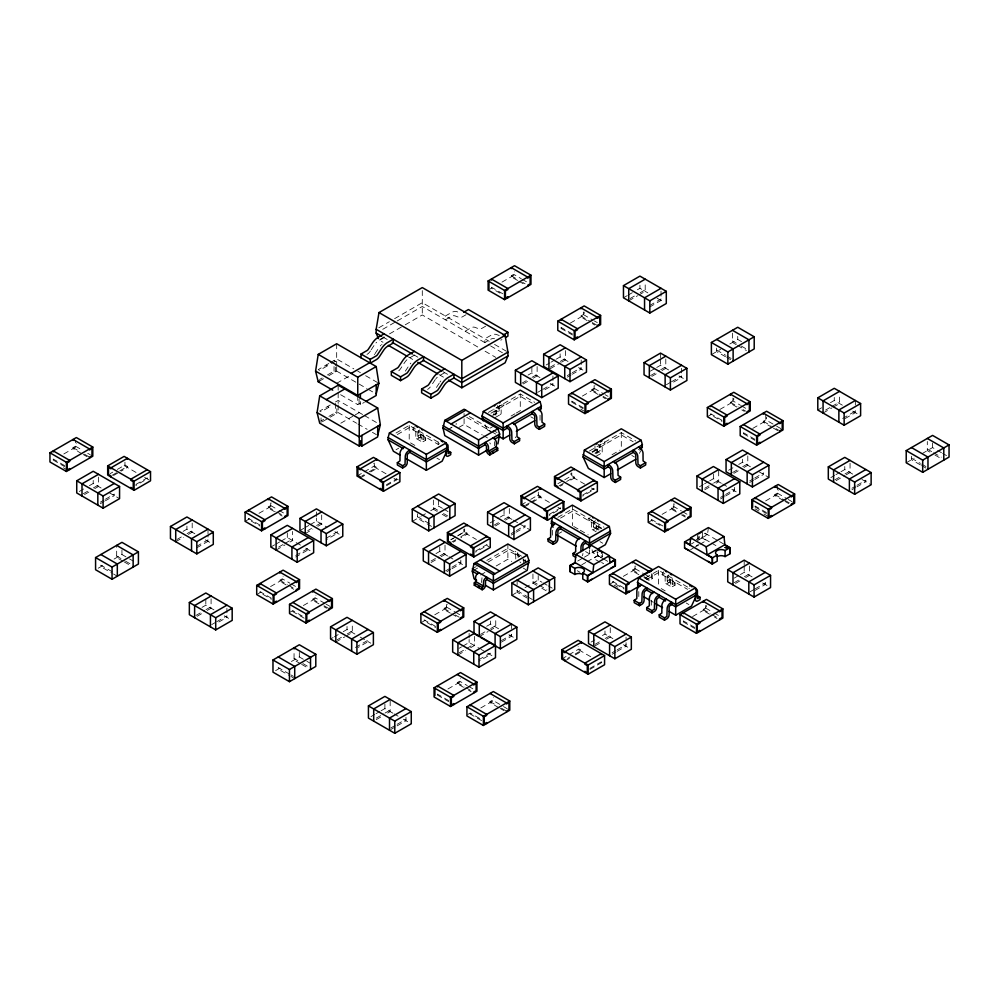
<?xml version="1.0" encoding="UTF-8"?>
<svg xmlns="http://www.w3.org/2000/svg" width="999" height="999" viewBox="0 0 999 999"><rect width="100%" height="100%" fill="white"/><g stroke="black" fill="none" stroke-linecap="round" stroke-linejoin="round"><path stroke-width="0.75" stroke-dasharray="5 3.75" d="M594.979 445.841L594.88 453.733L600.174 450.674L600.224 444.655M708.391 527.559L707.492 534.64L699.263 539.385M499.188 406.006L499.138 412.025L493.818 415.122L493.918 409.053M639.46 453.421L640.634 450.886M371.228 349.762L374.413 344.905A8.966 5.182 -60 0 1 375.636 343.306M375.037 353.646L379.033 347.565A8.966 5.182 -60 0 1 379.608 346.74M405.344 371.141L409.34 365.072A8.966 5.182 -60 0 1 410.876 363.099M436.451 387.425L439.647 382.567M482.005 577.734L481.518 582.554M81.906 453.746L73.052 448.638L73.052 447.614L75.524 446.191L75.524 440.472M64.635 465.621L53.247 459.053L53.247 460.064L55.894 458.541M63.811 453.971L76.361 446.728L76.361 443.668M79.271 491.496L84.341 488.573M89.41 485.651L93.207 483.454L101.111 488.012M110.215 473.601L112.737 472.152M117.358 469.418L124.95 465.034L127.422 466.458L127.422 467.482L121.104 471.128M112.25 475.224L118.569 471.578M119.83 470.841L127.422 466.458M113.511 475.512L119.83 471.865M83.279 493.756L88.349 490.821M93.419 487.899L98.476 484.977M84.54 494.542L89.61 491.62M94.68 488.686L98.476 486.488L98.476 474.325M378.796 327.784L389.348 321.703M394.617 318.656L422.29 302.685L489.198 341.308M382.754 329.308L395.929 321.703M397.252 320.941L422.29 306.481L489.198 345.117M328.771 363.524L318.231 369.605L319.543 370.367L330.082 364.285M330.082 362.762L336.675 358.953L353.808 368.843M331.406 363.524L335.364 361.238L335.364 365.809M384.24 336.925L378.996 339.96L383.004 342.27M389.485 333.903L403.921 325.574M405.232 324.812L422.29 314.96L479.732 348.127M384.078 337.674L378.434 340.934A8.966 5.182 -60 0 0 376.998 341.958M100.362 502.147L104.158 499.95M105.419 499.225L114.298 494.105L114.298 495.629L105.419 500.749M100.362 503.671L104.158 501.473M135.839 484.465L147.228 477.897L147.228 478.908L135.839 485.489M319.543 379.495L322.178 377.972M327.447 374.937L334.041 371.128L335.364 371.89L335.364 367.332M319.543 381.019L323.501 378.733M328.771 375.699L336.675 371.128L366.983 388.623M517.557 280.444L511.226 276.785L511.226 275.774L513.698 274.338L521.291 278.721M488.124 290.122L491.421 288.224L502.809 294.792M501.985 282.118L514.522 274.887L514.522 271.828M336.675 383.304L349.85 375.699M466.046 314.722L462.475 316.783A7.705 4.446 -60 0 1 459.028 317.357L455.032 315.896A8.966 5.182 -60 0 0 451.011 316.558L445.379 319.817L445.379 316.009L451.573 312.45A13.624 7.867 -60 0 1 456.68 311.601L461.076 313.199M414.385 355.169L408.741 358.429A8.966 5.182 -60 0 0 404.72 362.4L400.736 368.481A7.705 4.446 -60 0 1 397.277 371.89M330.257 404.957L319.717 411.051L321.041 411.813L331.581 405.719M335.527 401.923L338.162 400.399L363.199 414.847M465.109 331.206L470.754 327.947A8.966 5.182 -60 0 1 474.775 327.285L478.758 328.758A7.705 4.446 -60 0 0 482.217 328.184L485.789 326.124M321.029 420.941L323.664 419.418M328.933 416.371L335.527 412.575L336.85 413.336L336.85 408.766M322.352 421.703L328.946 417.894M330.257 417.132L338.162 412.575L356.606 423.226M340.634 394.717L357.754 404.595L361.713 402.322M359.078 399.275L359.078 403.846L360.389 404.607L364.348 402.322M340.796 423.214L353.971 415.609M355.294 414.847L359.253 412.575M98.214 568.219L104.808 564.41M114.036 559.09L121.94 554.52L128.272 558.179M444.692 372.677L439.048 375.936A8.966 5.182 -60 0 0 435.926 378.683M183.129 531.356L186.925 529.158L194.83 533.728M176.998 539.46L182.068 536.538M187.125 533.603L192.195 530.681M175.724 541.708L183.329 537.325M188.399 534.403L192.195 532.205L192.195 523.076M587.212 320.654L580.881 317.008L580.881 315.984L583.354 314.56L583.354 308.841M572.464 333.991L561.076 327.422L561.076 328.434L563.723 326.91M570.317 323.102L584.178 315.097L584.178 312.038M623.463 297.802L627.272 295.604M628.533 294.88L632.33 292.682M637.399 289.76L639.934 288.299L647.839 292.857M196.603 546.391L208.017 539.81M196.603 547.914L208.017 541.333L208.017 535.239M396.041 433.004L409.215 425.399L438.211 442.132L439.585 441.333M274.55 511.638L268.219 507.979L268.219 506.968L270.704 505.531L270.704 502.684M630.007 298.589L635.077 295.667M640.134 292.744L645.204 289.81M245.117 521.328L251.061 517.894M258.978 513.324L271.528 506.081L271.528 503.021M397.352 434.528L409.215 427.672L438.211 444.418L439.523 443.656M628.733 300.849L637.599 295.729M638.873 294.992L645.204 291.333L645.204 282.205M414.548 426.885L413.174 427.672L413.174 429.957L414.485 429.195A1.861 1.074 -60 0 1 415.809 429.957L415.809 437.187A3.259 1.886 -60 0 0 418.106 438.524L420.417 437.187L425.686 440.234L425.686 437.949L420.417 434.902C413.623 435.914 423.651 441.845 425.686 437.949M419.817 429.92L418.444 430.719L418.444 433.004L419.755 432.242A1.861 1.074 -60 0 1 421.079 433.004L421.079 440.234A3.259 1.886 -60 0 0 423.376 441.558L425.686 440.234M396.041 449.737L398.676 448.214M528.059 375.087L531.855 372.889L541.083 378.221M546.178 364.972L549.987 362.774M551.248 362.05L555.057 359.852M556.318 359.116L560.127 356.93L568.031 361.488M649.612 305.532L661.026 298.951M357.03 476.036L363.361 472.377M364.185 471.84L374.3 465.996L376.785 467.42L376.785 468.444L367.919 473.563M649.612 307.055L661.026 300.462L661.026 288.299M521.928 383.191L530.794 378.072M532.055 377.347L537.125 374.413M550.187 367.22L555.257 364.298M560.327 361.376L565.397 358.441M361.601 476.186L364.136 474.725M369.193 471.803L376.785 467.42M360.339 477.934L366.658 474.288M523.189 383.978L528.259 381.056M533.329 378.134L537.125 375.936L537.125 363.761M550.187 368.743L560.327 362.899M561.588 362.162L565.397 359.965L565.397 347.789M447.714 429.782L451.673 427.51M458.928 427.41L464.085 424.438L482.292 434.952M488.399 412.4L520.279 393.993L534.765 402.36M496.278 407.967L501.548 404.932M490.934 413.211L520.279 396.278L532.13 403.121M493.918 412.25L496.553 410.726L499.088 412.075M492.607 415.297L496.553 413.012L498.863 414.335A3.259 1.886 60 0 0 501.161 413.012L501.161 405.781A1.861 1.074 60 0 1 502.485 405.02L503.796 405.781L503.796 403.496L502.422 402.697M537.737 392.32L541.533 390.134M542.807 389.398L552.934 383.541L552.934 385.065L542.807 390.921M567.27 375.624L571.066 373.426M572.34 372.702L581.206 367.582L581.206 369.093L572.34 374.213M270.841 547.027L274.638 544.83M275.911 544.093L279.708 541.908M280.981 541.171L287.312 537.512L300.487 545.117M495.217 417.545L500.487 414.498M299.95 530.569L303.746 528.371M305.02 527.634L308.816 525.449M310.09 524.712L316.421 521.053L326.96 527.147M567.27 377.147L571.066 374.95M386.463 484.702L396.578 478.858L399.063 480.294M278.646 547.077L283.716 544.155M284.977 543.419L292.582 539.035M307.754 530.619L311.551 528.434M316.621 525.499L321.69 522.577M386.463 485.726L396.578 479.882L396.578 478.858M276.111 550.062L284.977 544.942M290.047 542.02L292.582 540.559L292.582 531.431M305.219 533.603L312.824 529.22M317.894 526.298L321.69 524.1L321.69 514.972M484.99 424.675L487.325 429.745L492.607 426.698M511.051 416.059L514.997 413.773M516.321 413.012L520.279 410.726L520.279 393.993M202.023 607.367L205.819 605.182L215.047 610.501M295.729 555.481L308.391 548.164L308.391 549.687L295.729 557.005M326.099 538.286L337.5 531.705L337.5 533.229L326.099 539.81M195.891 615.471L204.758 610.352M206.031 609.627L211.089 606.693M197.153 616.271L202.223 613.336M207.293 610.414L211.089 608.216L211.089 596.041M597.964 394.393L591.633 390.734L591.633 389.722L594.105 388.286L594.105 382.58M583.216 407.729L571.828 401.148L571.828 402.172L574.475 400.649M582.392 396.079L594.929 388.836L594.929 385.776M286.126 584.89L279.807 581.243L279.807 580.219L282.28 578.796L289.872 583.166M256.706 594.58L262.637 591.146M270.567 586.575L283.104 579.333L283.104 576.273M650.386 371.141L655.456 368.206M656.718 367.482L660.514 365.284L669.742 370.617M211.701 624.6L215.509 622.414M216.771 621.678L226.91 615.834L226.91 617.345L216.771 623.201M650.586 375.587L659.452 370.467M660.726 369.73L665.796 366.808M651.847 376.373L656.917 373.451M661.987 370.529L665.796 368.331L665.796 356.156M412.275 521.378L420.179 516.808M421.491 516.046L425.449 513.773M430.719 510.726L438.623 506.156L442.432 508.354M711.388 354.645L720.604 349.325M729.832 343.993L737.737 339.435L741.545 341.633M666.395 384.715L670.204 382.517M671.465 381.793L681.605 375.936L681.605 377.46L671.465 383.316M290.347 612.037L292.832 610.601L304.208 617.182M318.956 603.846L312.637 600.187L312.637 599.175L315.11 597.739L325.224 603.583M303.384 605.531L315.934 598.289L315.934 595.229M589.422 451.036L621.303 432.629L635.801 440.996M591.957 451.86L621.303 434.915L633.166 441.758M592.32 452.41L597.589 449.363L600.124 450.711M594.954 453.171L597.589 451.648L599.887 452.984A3.259 1.886 60 0 0 602.197 451.648L602.197 444.418A1.861 1.074 60 0 1 603.508 443.656L604.832 444.418L604.832 442.145L603.446 441.346M450.761 539.735L453.284 538.274M458.354 535.352L464.672 531.693L467.145 533.129L467.145 534.14L460.826 537.799M451.198 539.547L456.256 536.625M457.53 535.889L463.848 532.242L476.386 539.485M596.253 456.181L601.523 453.146M451.973 541.895L455.769 539.697M460.826 536.775L467.145 533.129M453.234 542.182L455.769 540.721M435.951 553.608L439.747 551.423L447.652 555.981M490.109 522.902L498.988 517.782M500.249 517.045L504.058 514.86L511.963 519.418M521.041 505.019L526.098 502.097M530.719 499.363L538.311 494.98L540.784 496.416L540.784 497.427L531.93 502.547M557.867 483.691L563.361 480.581M564.635 479.857L571.778 475.661L571.778 472.802M612.075 454.695L619.992 450.124M525.599 505.182L529.395 502.984M530.669 502.26L540.784 496.416M559.078 485.851L565.397 482.205M566.67 481.468L574.25 477.085L574.25 478.109L567.932 481.755M524.338 506.93L530.669 503.271M560.339 486.138L562.874 484.677M431.081 560.988L438.686 556.593M439.947 555.869L445.017 552.947M494.118 525.162L499.188 522.227M504.258 519.305L509.328 516.383M431.081 562.512L439.947 557.392M441.221 556.655L445.017 554.457L445.017 542.295M495.392 525.949L500.449 523.014M505.519 520.092L509.328 517.894L509.328 505.731M736.787 407.018L730.456 403.359L730.456 402.335L732.929 400.911L740.521 405.294M707.354 416.695L713.298 413.274M719.892 409.453L733.753 401.448L733.753 398.401M475.574 551.136L486.95 544.555L486.95 545.579L475.574 552.147M445.629 570.854L450.699 567.919M451.96 567.195L460.826 562.075M511.201 533.553L514.997 531.356M516.271 530.631L525.137 525.511L525.137 527.035L516.271 532.155M275.612 670.629L282.205 666.832M291.421 661.5L299.325 656.942L305.669 660.601M446.89 571.64L450.699 569.442M451.96 568.718L460.826 563.598L460.826 559.028M330.557 638.998L333.092 637.537M334.365 636.813L338.162 634.615M343.231 631.68L347.028 629.495L354.932 634.053M511.201 535.077L514.997 532.879M549.2 514.423L560.589 507.842L560.589 508.866L549.2 515.434M582.679 495.092L594.055 488.523L594.055 489.535L582.679 496.116M337.1 639.797L342.17 636.863M347.24 633.94L352.297 631.018M335.826 642.045L344.705 636.925M345.966 636.188L352.297 632.529L352.297 623.401M557.892 517.332L572.39 508.966L604.02 527.222M472.29 568.856L476.248 566.57M486.788 560.489L507.879 548.314L522.365 556.68M560.526 518.094L572.39 511.251L601.648 528.134M473.613 570.379L477.572 568.094M488.111 562.012L507.879 550.599L519.73 556.68M480.569 574.987L485.764 571.99M496.166 565.983L507.879 559.228L511.738 561.45M355.444 647.452L368.119 640.147L368.119 641.658L357.979 647.514M559.215 533.316L561.85 531.793M590.247 517.682L588.861 518.481L588.861 520.754L590.184 520.004A1.861 1.074 -60 0 1 591.495 520.754L591.495 527.984A3.259 1.886 -60 0 0 593.806 529.32L596.103 527.984L601.386 531.031M772.152 427.435L763.298 422.315L763.298 421.303L765.771 419.867L775.886 425.711M754.882 439.31L743.493 432.729L743.493 433.753L746.128 432.23M752.734 428.421L766.595 420.417L766.595 417.357M595.516 520.716L594.13 521.515L594.13 523.801L595.454 523.039A1.861 1.074 -60 0 1 596.765 523.801L596.765 531.031M450.324 613.111L443.993 609.465L443.993 608.441L446.466 607.017L446.466 604.158M420.891 622.802L426.835 619.368M434.752 614.797L447.302 607.554L447.302 604.495M601.386 528.746L596.103 525.699L593.643 527.072L599.138 530.044M817.794 410.002L821.59 407.804M830.456 402.684L834.265 400.487L843.481 405.819M825.599 410.052L830.669 407.13M831.93 406.393L839.535 402.01M823.064 413.037L831.93 407.917M833.203 407.192L839.535 403.534L839.535 394.405M511.85 595.292L519.755 590.721M525.024 587.674L538.211 580.069L542.007 582.267M699.487 486.738L703.296 484.552M704.557 483.816L708.353 481.618M709.627 480.894L713.423 478.696L721.328 483.266M728.596 470.292L733.666 467.357M738.736 464.435L742.532 462.237L750.436 466.808M585.564 551.573L589.522 553.858L596.103 550.049M577.734 561.026L583.091 557.929M584.427 557.155L597.602 549.55M592.732 552.672L595.292 551.186M704.757 488.261L712.362 483.878M713.623 483.141L718.693 480.219M676.385 511.95L671.328 509.028L671.328 508.004L673.801 506.58L681.393 510.964M732.604 472.539L737.674 469.617M742.744 466.683L747.801 463.761M648.226 522.365L651.523 520.454L662.911 527.035M662.087 514.36L674.637 507.117L674.637 504.058M704.757 489.785L711.101 486.126M716.158 483.204L718.693 481.743L718.693 469.567M733.865 473.326L738.935 470.404M744.005 467.482L747.801 465.284L747.801 453.109M581.78 564.772L585.739 562.487M587.062 561.725L597.602 555.644L602.534 558.491M842.681 418.456L855.344 411.138M845.204 418.506L855.344 412.662L855.344 406.568M486.675 626.273L490.484 624.075L499.7 629.395M480.544 634.377L485.614 631.443M490.684 628.521L495.754 625.599M458.991 648.339L461.526 646.877M462.799 646.141L469.13 642.482L479.67 648.576M479.283 636.625L488.149 631.505M489.41 630.781L495.754 627.122L495.754 617.994M720.579 497.39L724.375 495.204M725.636 494.468L734.515 489.348M749.687 480.944L753.483 478.746M754.745 478.009L763.623 472.889L763.623 474.413L754.745 479.532M720.579 498.913L724.375 496.715M725.636 495.991L734.515 490.871L734.515 486.301M749.687 482.455L753.483 480.269M459.203 652.784L465.534 649.125M466.795 648.401L474.4 644.005M457.929 655.044L465.534 650.649M470.604 647.727L474.4 645.529L474.4 636.4M501.423 640.584L511.563 634.727M370.966 716.62L374.762 714.422M376.036 713.686L379.832 711.488M381.106 710.764L384.902 708.566L392.807 713.136M501.423 642.095L511.563 636.251L511.563 630.157M638.861 574.687L632.542 571.028L632.542 570.004L635.014 568.581L635.014 565.721M376.236 718.131L383.841 713.748M385.102 713.011L390.172 710.089M478.808 659.715L490.222 653.134L490.222 654.657L478.808 661.238M609.427 584.365L615.372 580.943M623.301 576.361L635.839 569.118L635.839 566.071M376.236 719.655L382.567 715.996M387.637 713.074L390.172 711.613L390.172 699.437M783.728 500.686L774.874 495.579L774.874 494.555L777.359 493.131L777.359 485.989M766.458 512.562L755.069 505.993L755.069 507.005L757.717 505.482M765.634 500.911L778.184 493.668L778.184 490.609M691.296 543.993L693.943 542.457M697.414 540.621L702.359 537.762L710.264 542.332M463.511 687.3L457.192 683.653L457.192 682.629L459.665 681.206L467.257 685.576M448.763 700.636L437.387 694.068L437.387 695.079L440.022 693.556M447.939 688.985L460.489 681.743L460.489 678.683M690.609 549.687L693.269 548.151M694.592 547.39L698.576 545.092M699.912 544.318L706.543 540.484L702.097 537.912L702.097 533.354M645.391 577.922L658.566 570.317L687.562 587.05L687.562 589.335L688.873 588.573A1.861 1.074 -60 0 1 689.385 588.399M646.715 579.445L658.566 572.602L687.562 589.335M390.784 727.996L395.854 725.074M397.115 724.337L405.981 719.218M643.918 576.585L648.988 579.507L651.46 578.071L651.46 573.788M390.784 729.52L395.854 726.598M397.115 725.861L405.981 720.741L405.981 716.171M643.918 577.597L648.988 580.519L652.285 578.621L652.285 572.502M663.91 571.803L662.524 572.602L662.524 574.887L663.836 574.125A1.861 1.074 -60 0 1 665.159 574.887L665.159 582.105A3.259 1.886 -60 0 0 667.469 583.441L669.767 582.105L675.037 585.152L675.037 582.867L669.767 579.832C663.061 580.681 672.976 586.813 675.037 582.867M830.843 477.584L834.64 475.387M835.913 474.662L839.709 472.465M840.971 471.728L844.779 469.53L852.684 474.1M669.18 574.85L667.794 575.649L667.794 577.922L669.105 577.16A1.861 1.074 -60 0 1 670.429 577.922L670.429 585.152A3.259 1.886 -60 0 0 672.739 586.488L675.037 585.152M834.839 479.832L839.909 476.91M844.979 473.988L850.049 471.053M836.113 480.631L844.979 475.512M846.253 474.775L850.049 472.577L850.049 460.402M851.922 488.236L855.731 486.038M856.992 485.302L865.858 480.182L865.858 481.705L856.992 486.825M851.922 489.76L855.731 487.562M561.713 658.99L568.044 655.344M568.868 654.795L578.983 648.963L581.468 650.386L581.468 651.41L575.137 655.057M591.046 642.095L594.842 639.897M602.447 635.514L604.982 634.053L612.887 638.611M467.757 714.46L470.229 713.024L481.618 719.605M498.888 707.729L490.034 702.609L490.034 701.598L492.507 700.162L502.634 706.006M480.794 707.954L493.344 700.711L493.344 697.652M906.218 462.787L914.135 458.229M922.04 453.658L932.579 447.577L936.375 449.762M567.544 658.416L570.079 656.955M575.137 654.033L581.468 650.386M565.022 660.901L570.079 657.979M595.042 644.343L600.112 641.42M605.182 638.498L610.252 635.564M595.042 645.866L601.373 642.207M606.443 639.285L610.252 637.087L610.252 624.924M734.065 578.196L739.123 575.262M740.396 574.537L744.193 572.34L752.097 576.91M612.125 652.747L615.921 650.549M617.195 649.825L626.061 644.705M734.265 582.642L739.335 579.72M744.392 576.785L749.462 573.863M612.125 654.27L615.921 652.072M617.195 651.336L626.061 646.216L626.061 637.087M735.526 583.428L740.596 580.506M745.666 577.584L749.462 575.387L749.462 563.211M589.885 668.393L601.273 661.825L603.746 663.249M589.885 669.417L601.273 662.837L601.273 661.825M709.452 614.123L703.134 610.476L703.134 609.452L705.606 608.029L705.606 605.169M694.705 627.459L683.328 620.891L683.328 621.915L685.963 620.379M692.569 616.57L706.43 608.566L706.43 605.506M750.074 591.77L753.87 589.572M755.144 588.848L765.284 582.991M755.144 590.372L765.284 584.515L765.284 579.944M518.156 557.592L517.744 552.872A3.734 2.16 -60 0 0 517.407 551.935M598.064 552.31L596.703 551.972M519.542 556.256L515.521 553.946L514.46 554.408L514.46 552.122L515.472 551.56A3.734 2.16 -60 0 1 515.809 551.448M499.225 335.502L496.166 334.403A13.624 7.867 -60 0 0 491.046 335.239L484.852 338.798L484.852 342.607L490.497 339.348A8.966 5.182 -60 0 1 494.505 338.686M417.857 436.238L417.782 430.194M593.568 527.06L593.468 520.991M667.232 581.181L667.132 575.112M937.649 450.499L941.445 452.697M942.719 453.421L946.515 455.619M927.309 449.088L932.379 452.023M933.64 452.747L941.245 457.142M929.844 452.072L927.309 450.611L927.309 441.483M934.914 455.007L941.245 458.666M732.467 340.959L736.263 343.156M741.333 346.079L746.403 349.001M657.067 298.189L663.661 301.985M852.709 411.138L859.302 414.947M736.263 344.667L732.467 342.482L732.467 331.83M737.537 345.404L746.403 350.524M911.5 458.229L920.366 463.349M921.627 464.073L926.697 467.008M920.366 464.86L911.5 459.74L911.5 455.182M921.627 465.596L926.697 468.519M716.658 350.087L725.524 355.207M726.797 355.944L731.855 358.866M725.524 356.73L716.658 351.611L716.658 347.04M726.797 357.455L730.594 359.652M522.115 279.27L528.446 282.917M583.354 314.56L593.031 320.204M594.305 320.941L597.277 322.59M741.345 405.831L746.852 408.941M776.71 426.261L780.956 428.633M511.226 275.774L517.557 279.42M522.614 282.342L525.137 283.803M580.881 315.984L590.996 321.828M592.27 322.552L597.327 325.474M730.456 402.335L738.049 406.718M743.106 409.64L745.641 411.101M763.298 421.303L770.891 425.686M775.948 428.608L779.744 430.794M518.818 281.169L525.137 284.827M592.27 323.576L594.792 325.037M741.845 409.927L744.367 411.388M773.413 428.159L778.471 431.081M861.912 479.433L871.128 484.752M678.97 375.936L686.875 380.507M502.809 293.781L491.421 287.2L491.421 288.224M722.04 420.342L710.651 413.773L710.651 414.797L722.04 421.366M561.076 328.434L572.464 335.015M743.493 433.753L754.882 440.322M578.571 367.582L586.475 372.14M758.353 471.366L768.893 477.46M777.359 493.131L787.037 498.776M788.298 499.512L792.095 501.698M594.105 388.286L603.796 393.943M605.057 394.68L608.029 396.328M774.874 494.555L783.728 499.662M785.002 500.399L791.32 504.045M591.633 389.722L601.76 395.567M603.021 396.291L608.079 399.213M785.002 501.423L788.798 503.608M603.021 397.315L605.544 398.776M494.555 344.405L507.942 352.135M490.546 345.891L502.584 352.847M550.299 383.541L558.216 388.112M722.652 484.016L726.598 486.301M731.88 489.348L739.784 493.906M755.069 507.005L766.458 513.586M485.077 351.211L495.754 357.38M571.828 402.172L583.216 408.741M755.132 508.878L758.928 511.076M763.985 513.986L767.781 516.183M580.744 409.153L584.54 411.351M638.436 449.363L639.747 450.124M631.843 455.457L634.477 456.98M598.176 444.38L599.562 445.179L599.562 447.465L598.239 446.703A1.861 1.074 60 0 0 596.927 447.465L596.927 454.695A3.259 1.886 60 0 1 596.903 455.032M530.819 416.808L533.454 418.331M382.867 336.988L387.537 339.672M413.698 354.782L417.844 357.167M443.194 371.803L448.551 374.9M682.667 511.688L688.548 515.159M497.152 405.744L498.526 406.543L498.526 408.828L497.215 408.067A1.861 1.074 60 0 0 495.891 408.828L495.891 416.059M671.328 508.004L677.659 511.663M682.717 514.585L685.252 516.033M408.379 356.93L413.723 360.015M439.11 374.662L444.455 377.747M681.455 514.872L685.252 517.057M704.919 533.154L718.206 540.821M719.542 541.595L724.899 544.692M704.657 533.316L707.23 534.79M711.588 543.094L718.169 546.89M762.649 582.991L770.554 587.562M662.911 526.011L651.523 519.443L651.523 520.454M469.355 416.571L491.758 429.508M493.081 430.269L497.027 432.542M571.778 475.661L574.25 477.085M584.815 484.203L570.953 476.198L570.953 473.139M591.42 488.012L594.055 489.535M466.72 417.332L490.434 431.031M491.758 431.78L495.716 434.066M487.325 429.745L492.607 432.792M483.591 435.701L487.5 437.949M357.754 371.128L360.389 372.652M365.659 375.699L378.846 383.304M334.041 360.477L335.364 361.238M326.136 365.047L327.447 365.809M368.294 389.385L374.887 393.194M591.108 519.905L596.378 522.952M537.487 495.529L551.348 503.533M557.954 507.342L560.589 508.866M592.17 529.482L596.128 531.768M573.713 526.461L578.983 529.507M580.294 530.269L588.199 534.84M600.062 541.683L602.697 543.206M416.483 438.686L421.753 441.72M665.834 583.603L671.103 586.65M705.606 608.029L712.749 612.225M714.023 612.949L719.517 616.058M635.014 568.581L643.431 573.501M644.692 574.238L652.285 578.621M703.134 609.452L710.714 613.836M711.987 614.572L718.306 618.219M714.51 617.045L717.045 618.506M632.542 570.004L638.861 573.663M364.523 415.609L379.008 423.976M410.539 442.894L415.809 445.941M436.888 458.104L439.523 459.627M661.201 588.573L665.159 590.859M686.238 603.034L688.873 604.557M602.022 558.041L592.469 552.522L591.92 548.264M603.359 558.803L608.666 561.875M600.049 562.2L593.406 558.366L597.864 555.794L597.864 549.712M327.622 406.481L328.946 407.242M357.929 423.988L367.145 429.308M372.415 432.355L376.373 434.627M513.274 520.179L518.543 523.226M519.867 523.988L530.407 530.069M650.661 600.749L653.296 602.272M683.328 621.915L694.705 628.483M624.113 588.011L612.737 581.443L612.737 582.467L624.113 589.035M614.048 585.064L617.844 587.25M577.297 570.729L579.957 572.265M386.026 473.776L373.476 466.545L373.476 463.486M393.943 478.359L396.578 479.882M443.693 509.09L448.763 512.012M433.354 507.679L438.424 510.614M443.494 513.536L448.563 516.458M523.014 559.353L525.649 560.876M523.026 560.177L525.661 561.7L525.661 559.065M437.162 511.401L433.354 509.203L433.354 500.074M442.22 514.323L447.29 517.245M486.95 545.579L490.259 547.489M523.326 568.144L525.899 569.63M543.281 582.991L547.077 585.189M548.339 585.926L552.147 588.111M532.942 581.593L537.999 584.515M539.273 585.252L546.878 589.635M536.738 585.314L532.942 583.116L532.942 573.988M541.808 588.236L546.878 591.158M417.545 516.808L431.481 524.862M431.481 526.386L417.545 518.331L417.545 513.773M623.426 644.705L631.331 649.263M517.12 590.721L527.26 596.578M528.533 597.302L532.33 599.5M527.26 598.101L517.12 592.245L517.12 586.151M448.976 556.743L452.922 559.028M458.191 562.075L466.096 566.633M590.709 656.743L578.159 649.5L578.159 646.44M334.865 531.705L340.135 534.752M508.928 634.727L514.198 637.774M270.704 505.531L277.847 509.727M279.121 510.464L284.615 513.573M446.466 607.017L454.882 611.937M455.332 612.125L461.213 615.596M268.219 506.968L275.811 511.351M277.073 512.075L282.143 514.997M443.993 608.441L450.324 612.1M455.382 615.022L459.178 617.207M279.608 514.56L282.143 516.021M451.585 613.848L457.917 617.494M305.756 548.164L311.026 551.211M480.994 649.338L486.263 652.372M487.574 653.134L492.857 656.181M259.802 524.975L248.414 518.394L248.414 519.418L259.802 525.986M435.576 626.448L424.188 619.88L424.188 620.903L435.576 627.472M124.126 465.571L137.987 473.576M144.593 477.385L150.524 480.819M75.524 446.191L82.68 450.374M87.737 453.296L90.272 454.757M73.052 447.614L79.383 451.261M84.44 454.183L89.498 457.105M83.179 454.483L86.975 456.668M291.134 583.903L296.204 586.825M326.049 604.133L330.282 606.505M468.519 686.313L473.576 689.235M503.459 706.555L507.255 708.741M279.807 580.219L287.4 584.602M288.661 585.327L294.992 588.985M312.637 599.175L318.956 602.822M324.013 605.744L329.071 608.666M457.192 682.629L464.772 687.012M466.046 687.737L472.365 691.395M490.034 701.598L496.366 705.244M501.423 708.166L506.481 711.088M291.196 587.812L293.718 589.273M324.013 606.768L326.548 608.229M468.568 690.222L471.103 691.683M500.162 708.453L503.958 710.651M205.369 539.81L210.652 542.857M360.214 637.1L370.754 643.181M53.247 460.064L64.635 466.645M109.028 492.582L119.568 498.663M63.424 467.782L67.22 469.967M271.391 598.226L260.002 591.658L260.002 592.669L271.391 599.25M304.208 618.194L292.832 611.625L292.832 610.601M437.387 695.079L448.763 701.66M481.618 720.616L470.229 714.048L470.229 713.024M129.533 558.916L133.342 561.113M306.93 661.326L310.739 663.523M224.275 615.834L232.18 620.391M394.13 713.898L398.077 716.171M403.346 719.218L411.263 723.788M116.671 556.043L124.263 560.439M125.537 561.163L130.607 564.098M294.056 658.466L297.864 660.651M302.922 663.586L307.992 666.508M123.002 561.226L116.671 557.567L116.671 545.392M124.263 561.95L130.607 565.609M300.399 663.636L294.056 659.989L294.056 647.814M301.661 664.372L307.992 668.031M112.25 571.753L100.849 565.172L100.849 566.695L112.25 573.276M289.648 674.175L278.246 667.594L278.246 669.118L289.648 675.699M290.921 674.912L293.456 676.373M113.524 574.013L117.32 576.211M290.921 676.423L294.717 678.621M489.785 442.819L490.434 443.956M672.477 584.203L672.402 576.71M598.813 530.082L598.738 522.589M423.126 439.273L423.052 431.793M515.584 553.97L515.784 558.204A3.284 1.898 -60 0 0 515.859 559.29M932.579 443.007L932.579 447.577M855.344 400.487L855.344 405.057M844.779 466.496L844.779 469.53M834.265 397.44L834.265 400.487M765.771 414.16L765.771 419.867M744.193 560.164L744.193 564.735M744.193 566.258L744.193 572.34M742.532 459.203L742.532 462.237M737.737 336.388L737.737 339.435M732.929 398.052L732.929 400.911M713.423 474.125L713.423 478.696M702.359 531.68L702.359 537.762M699.05 536.813L699.05 539.86M697.414 534.527L697.414 539.098M681.605 368.331L681.605 372.889M673.801 503.721L673.801 506.58M669.767 579.832L669.767 582.105M660.514 353.109L660.514 357.679M660.514 359.203L660.514 365.284M658.566 570.317L658.566 587.05M651.323 600.212L651.323 604.557A3.259 1.886 -60 0 1 650.649 606.83M648.988 579.507L648.988 580.519M639.934 285.252L639.934 288.299M638.798 591.545L638.798 597.327A3.259 1.886 -60 0 1 638.124 599.6M621.303 432.629L621.303 449.363M604.982 631.006L604.982 634.053M602.534 553.933L602.534 556.967A5.594 3.222 0 0 1 600.899 554.695L600.899 557.729M597.589 449.363L597.589 451.648M597.602 552.597L597.602 555.644M596.103 525.699L596.103 527.984M589.522 549.675L589.522 553.858M581.206 359.965L581.206 364.535M572.39 505.132L572.39 525.699M560.127 353.883L560.127 356.93M552.934 375.936L552.934 380.507M552.622 530.194L552.622 535.976A3.259 1.886 -60 0 1 551.947 538.249M540.034 415.222L540.034 421.004A3.259 1.886 60 0 0 540.709 423.276M538.311 492.132L538.311 494.98M538.211 575.511L538.211 580.069M531.855 366.808L531.855 372.889M523.688 558.965L523.688 562.774M517.12 580.069L517.12 584.64M511.563 624.075L511.563 628.633M507.879 544.005L507.879 559.228M504.058 508.766L504.058 514.86M496.553 410.726L496.553 413.012M494.393 441.67L494.393 445.479A3.284 1.898 60 0 0 494.368 445.854M490.484 621.028L490.484 624.075M469.13 633.354L469.13 637.924M469.13 639.447L469.13 642.482M464.672 528.846L464.672 531.693M464.085 413.524L464.085 415.809M464.085 418.681L464.085 424.438M463.848 529.183L463.848 532.242M439.747 546.853L439.747 551.423M438.623 500.074L438.623 506.156M438.211 442.132L438.211 444.418M422.29 290.597L422.29 314.96M420.417 434.902L420.417 437.187M409.215 425.399L409.215 440.684M384.902 704.008L384.902 708.566M374.3 463.136L374.3 465.996M360.389 401.561L360.389 404.607M357.754 395.479L357.754 404.595M347.028 626.448L347.028 629.495M338.162 385.189L338.162 391.271M338.162 392.794L338.162 403.446M338.162 404.957L338.162 412.575M336.675 343.743L336.675 365.047M336.675 366.571L336.675 371.128M335.527 403.434L335.527 412.575M334.041 366.558L334.041 371.128M321.041 417.894L321.041 422.465M316.421 511.925L316.421 516.495M316.421 518.019L316.421 521.053M299.325 652.372L299.325 656.942M287.312 532.942L287.312 537.512M226.91 608.216L226.91 612.787M208.017 529.158L208.017 533.728M205.819 599.088L205.819 605.182M186.925 526.111L186.925 529.158M124.95 462.175L124.95 465.034M121.94 549.962L121.94 554.52M93.207 480.407L93.207 483.454M501.948 339.585A7.705 4.446 -60 0 1 500.711 340.135M380.244 345.966A8.966 5.182 -60 0 1 380.906 345.254M381.606 344.618A8.966 5.182 -60 0 1 381.955 344.33M375.961 342.944A8.966 5.182 -60 0 1 376.648 342.257M370.429 350.986A7.705 4.446 -60 0 1 368.506 353.259M368.206 353.521A7.705 4.446 -60 0 1 366.97 354.395M374.538 354.358A7.705 4.446 -60 0 1 374.263 354.695M435.314 379.483A8.966 5.182 -60 0 0 435.027 379.907L431.044 385.976A7.705 4.446 -60 0 1 430.794 386.338M430.269 387.025A7.705 4.446 -60 0 1 427.584 389.398M439.935 382.142A8.966 5.182 -60 0 1 440.859 380.956M515.684 437.724A3.259 1.886 60 0 1 515.309 436.963M582.929 553.471A3.259 1.886 -60 0 1 582.255 555.744M603.696 563.573A5.594 3.222 0 0 1 601.648 562.387M698.301 544.517A5.594 3.222 0 0 1 696.253 545.691M698.863 535.976A5.594 3.222 0 0 1 696.253 539.61M452.035 427.072A3.284 1.898 60 0 1 450.886 427.722M456.181 423.414A3.284 1.898 60 0 1 456.106 424.5M520.791 562.499A3.284 1.898 -60 0 1 519.93 561.863"/><path stroke-width="1.5" d="M485.164 444.717L485.164 442.432L486.176 443.032A3.734 2.16 60 0 1 488.449 446.978L488.461 451.66L489.772 452.697L497.677 448.139L497.677 450.424L489.772 454.982L488.798 454.42A3.284 1.898 60 0 1 486.488 450.049L486.463 446.029L485.164 444.717L478.583 448.526L443.007 427.984L444.767 420.379L464.085 409.215L497.902 428.746L499.662 434.066L497.902 443.956M493.081 437.874L494.08 438.474A3.734 2.16 60 0 1 496.353 442.407L496.366 447.09L497.677 448.139M582.779 574.475A5.594 3.222 0 0 0 574.862 574.475L569.929 571.615L569.929 565.534L575.062 562.574L575.961 554.433L591.558 545.429L609.353 555.706L609.989 562.637L615.122 559.677L615.122 565.759L610.664 568.331M609.353 555.706L593.756 564.71L592.844 572.839L575.062 562.574M717.182 556.593A5.594 3.222 0 0 1 725.087 556.593L730.032 553.746L730.032 547.652L724.899 544.692L723.988 536.563L708.391 527.559L690.609 537.824L689.959 544.755L684.827 541.795M332.729 390.147L318.231 381.78L315.584 371.128L318.231 354.395L336.675 343.743L376.198 366.558L378.846 383.304L376.198 393.956M377.697 426.261L377.697 436.913L361.888 446.041L360.564 445.279L359.253 446.041L319.717 423.214L317.083 412.575L319.717 395.829L338.162 385.189L377.684 408.004L380.332 424.737L377.684 435.389M378.434 338.586L376.161 333.117L376.161 329.308L378.996 312.575L422.29 287.575L505.107 335.389L507.942 352.135L507.942 355.931L505.107 362.787L461.813 387.774L448.464 380.07M476.635 580.232L474.063 578.746L472.29 571.141L474.063 563.536L507.879 544.005L527.185 555.157L528.958 560.489L527.185 570.379L493.381 589.897L485.651 585.439M399.987 455.069L393.406 451.261L388.136 439.847L388.136 437.562L389.398 433.004L409.215 421.553L446.166 442.894L447.427 449.737L442.157 461.151L426.348 470.279L406.581 458.866M483.229 420.866L482.055 416.059L483.316 411.488L520.279 390.159L540.097 401.598L541.358 406.168L540.184 410.976M553.059 527.222L551.311 523.426L552.572 516.57L572.39 505.132L609.34 526.461L610.601 533.316L605.332 544.73L597.427 549.288L600.062 550.811M610.764 473.713L604.17 477.522L588.361 468.394L583.091 456.98L584.353 450.124L621.303 428.796L641.121 440.234L642.382 444.805L641.221 449.625M638.661 587.312L637.487 582.492L638.748 577.922L658.566 566.483L695.516 587.812L696.778 594.667L691.508 606.068L675.699 615.209L669.105 611.4M49.95 452.797L76.361 437.55L92.795 447.053L92.795 456.218L66.396 471.466L49.95 461.975L49.95 452.797L66.396 462.287L92.795 447.053M76.736 480.794L93.207 471.278L119.568 486.488L119.568 498.663L103.097 508.179L76.736 492.957L76.736 480.794L103.097 496.003L119.568 486.488M107.68 465.896L124.126 456.393L150.524 471.64L150.524 480.819L134.091 490.309L107.68 475.062L107.68 465.896L134.091 481.143L150.524 471.64M98.476 474.325L82.005 483.828L82.005 496.003M114.298 483.454L97.827 492.957L97.827 505.132M147.228 469.742L130.782 479.233L130.782 480.257L133.254 481.68L133.254 488.811L130.782 487.387L130.782 488.411M384.078 333.878L377.884 337.462A13.624 7.867 -60 0 0 372.764 342.532L368.244 349.388A3.047 1.761 -60 0 1 367.095 350.512L361.014 354.033L361.014 357.842M488.124 280.956L514.522 265.709L530.968 275.2L530.968 284.378L504.57 299.625L488.124 290.122L488.124 280.956L504.57 290.447L530.968 275.2M318.231 381.78L319.543 381.019M370.242 359.365L376.323 355.844A3.047 1.761 -60 0 0 377.46 354.707L381.993 347.852A13.624 7.867 -60 0 1 387.1 342.794L393.294 339.198L393.294 343.007L387.649 346.266A8.966 5.182 -60 0 0 383.641 350.237L379.645 356.306A7.705 4.446 -60 0 1 376.198 359.727L370.242 363.161L370.242 359.365L361.014 354.033M351.173 373.414L369.618 362.762M463.698 312.275L468.431 309.54L507.917 332.342L507.917 336.139L505.531 337.512M318.231 354.395L357.754 377.21L376.198 366.558M326.298 399.625L344.742 388.986M414.385 351.373L408.191 354.97A13.624 7.867 -60 0 0 403.072 360.027L398.551 366.883A3.047 1.761 -60 0 1 397.402 368.019L391.321 371.528L391.321 375.337L400.549 380.656L406.506 377.222A7.705 4.446 -60 0 0 409.952 373.801L413.948 367.732A8.966 5.182 -60 0 1 417.957 363.761L423.601 360.502L423.601 356.693L417.407 360.289A13.624 7.867 -60 0 0 412.3 365.347L407.767 372.202A3.047 1.761 -60 0 1 406.63 373.339L400.549 376.86L391.321 371.528M315.584 371.128L357.754 395.479L378.846 383.304M95.579 557.567L121.94 542.345L138.411 551.86L138.411 564.035L112.05 579.245L95.579 569.742L95.579 557.567L112.05 567.082L138.411 551.86M365.659 401.561L376.211 395.479L376.211 384.827M170.454 526.498L186.925 516.982L213.287 532.205L213.287 544.38L196.815 553.883L170.454 538.673L170.454 526.498L196.815 541.708L213.287 532.205M444.692 368.868L438.499 372.465A13.624 7.867 -60 0 0 433.379 377.522L428.858 384.378A3.047 1.761 -60 0 1 427.709 385.514L421.628 389.036L421.628 392.832L430.856 398.164L436.813 394.717A7.705 4.446 -60 0 0 440.259 391.308L444.255 385.227A8.966 5.182 -60 0 1 448.264 381.256L453.908 377.997L461.813 382.567L507.942 355.931M503.184 335.065L507.917 332.342M319.717 395.829L359.253 418.656L377.684 408.004M378.996 312.575L461.813 360.389L505.107 335.389M192.195 520.029L175.724 529.545L175.724 541.708M421.628 389.036L430.856 394.355L436.938 390.834A3.047 1.761 -60 0 0 438.074 389.71L442.607 382.854A13.624 7.867 -60 0 1 447.714 377.784L453.908 374.2L453.908 377.997M557.779 321.166L584.178 305.919L600.624 315.422L600.624 324.588L574.225 339.835L557.779 330.344L557.779 321.166L574.225 330.657L600.624 315.422M380.332 424.737L359.253 436.913L317.083 412.575M507.942 352.135L461.813 378.758L376.161 329.308M623.463 285.627L639.934 276.124L666.296 291.333L666.296 303.509L649.825 313.024L623.463 297.802L623.463 285.627L649.825 300.849L666.296 291.333M208.017 529.158L191.533 538.673L191.533 550.836M645.204 279.171L628.733 288.674L628.733 300.849M245.117 512.15L271.528 496.903L287.974 506.393L287.974 515.571L261.563 530.819L245.117 521.328L245.117 512.15L261.563 521.64L287.974 506.393M515.384 370.229L531.855 360.726L558.216 375.936L558.216 388.112L541.745 397.614L515.384 382.405L515.384 370.229L541.745 385.452L558.216 375.936M543.656 354.258L560.127 344.755L586.475 359.965L586.475 372.14L570.004 381.655L543.656 366.433L543.656 354.258L570.004 369.48L586.475 359.965M661.026 288.299L644.555 297.802L644.555 309.977M357.03 466.858L373.476 457.367L399.887 472.614L399.887 481.78L383.441 491.283L357.03 476.036L357.03 466.858L383.441 482.105L399.887 472.614M537.125 363.761L520.654 373.276L520.654 385.452M565.397 347.789L548.926 357.305L548.926 369.48M446.478 421.366L465.796 410.214M404.607 447.077L402.859 448.114A4.67 2.697 -60 0 0 400.012 453.034L399.975 460.876L397.352 462.674L397.352 464.96L402.622 467.994L404.932 466.67A3.259 1.886 -60 0 0 407.242 462.674L407.242 455.444A1.861 1.074 -60 0 1 408.554 453.159L409.877 452.397L426.348 461.913L447.427 449.737M451.061 424.001L470.367 412.849M270.841 534.852L287.312 525.337L313.661 540.559L313.661 552.734L297.19 562.237L270.841 547.027L270.841 534.852L297.19 550.062L313.661 540.559M299.95 518.394L316.421 508.878L342.769 524.1L342.769 536.276L326.298 545.779L299.95 530.569L299.95 518.394L326.298 533.603L342.769 524.1M552.934 372.889L536.463 382.405L536.463 394.58M581.206 356.93L564.735 366.433L564.735 378.609M292.582 528.384L276.111 537.887L276.111 550.062M321.69 511.925L305.219 521.441L305.219 533.603M397.352 462.674L402.622 465.721L405.02 464.323L405.282 456.081A4.67 2.697 -60 0 1 408.129 451.161L409.877 450.124L409.877 452.397M396.578 470.704L380.144 480.194L380.144 481.218L382.617 482.642L382.617 489.785L380.144 488.349L380.144 489.373M389.398 433.004L426.348 454.333L446.166 442.894M447.427 447.452L426.348 459.627L388.136 437.562M189.348 602.509L205.819 593.006L232.18 608.216L232.18 620.391L215.709 629.907L189.348 614.685L189.348 602.509L215.709 617.732L232.18 608.216M446.116 450.349L446.116 454.682A3.259 1.886 -60 0 0 448.414 456.019L450.724 454.682L450.724 452.397L448.114 453.671L448.064 445.829A4.67 2.697 -60 0 0 446.053 443.968M483.316 411.488L503.146 422.927L540.097 401.598M308.391 537.512L291.92 547.027L291.92 559.19M337.5 521.053L321.029 530.569L321.029 542.744M444.767 420.379L478.583 439.897L497.902 428.746M211.089 596.041L194.618 605.556L194.618 617.732M541.358 406.168L503.146 428.221L482.055 416.059M512.362 422.902L514.11 423.938A4.67 2.697 60 0 1 516.958 428.858L516.995 436.7L519.617 438.499L519.617 440.784L514.348 443.818L512.037 442.495A3.259 1.886 60 0 1 509.727 438.499L509.727 431.268A1.861 1.074 60 0 0 508.416 428.983L507.092 428.221L503.146 430.507L482.055 418.331M513.686 424.425L532.13 413.773L533.454 414.535A1.861 1.074 60 0 1 534.765 416.808L534.765 424.038A3.259 1.886 60 0 0 537.075 428.034L539.385 429.37L544.655 426.323L544.655 424.038L542.032 422.24L541.995 414.398A4.67 2.697 60 0 0 539.148 409.478L537.4 408.441M538.723 409.965L541.358 408.441M499.662 434.066L478.583 446.241L443.007 425.699M568.531 394.905L594.929 379.657L611.376 389.148L611.376 398.326L584.977 413.574L568.531 404.083L568.531 394.905L584.977 404.395L611.376 389.148M494.393 439.398L499.662 436.351M499.188 436.6L503.146 438.873L509.727 435.077M516.321 431.268L534.765 420.616M443.007 427.984L444.767 435.589L478.583 455.107L487.599 449.912M488.461 451.261L496.366 446.69M256.706 585.402L283.104 570.154L299.55 579.657L299.55 588.823L273.152 604.07L256.706 594.58L256.706 585.402L273.152 594.892L299.55 579.657M644.043 362.625L660.514 353.109L686.875 368.331L686.875 380.507L670.404 390.01L644.043 374.8L644.043 362.625L670.404 377.834L686.875 368.331M257.53 585.951L260.002 584.515L260.002 583.503L276.448 592.994L276.448 594.005L273.976 595.441L273.976 602.572L276.448 601.148L276.448 602.172M226.91 605.182L210.439 614.685L210.439 626.86M507.092 428.221L507.092 425.949L508.841 426.985A4.67 2.697 60 0 1 511.688 431.893L511.95 440.147L514.348 441.546L519.617 438.499M532.13 413.773L532.13 411.488L533.878 412.525A4.67 2.697 60 0 1 536.725 417.445L536.987 425.686L539.385 427.085L544.655 424.038M665.796 356.156L649.325 365.671L649.325 377.834M412.275 509.203L438.623 493.993L455.094 503.496L455.094 515.671L428.746 530.881L412.275 521.378L412.275 509.203L428.746 518.718L455.094 503.496M711.388 342.482L737.737 327.26L754.208 336.775L754.208 348.938L727.859 364.16L711.388 354.645L711.388 342.482L727.859 351.985L754.208 336.775M681.605 365.284L665.134 374.8L665.134 386.963M289.523 604.358L315.934 589.11L332.38 598.601L332.38 607.779L305.969 623.026L289.523 613.523L289.523 604.358L305.969 613.848L332.38 598.601M447.402 532.554L463.848 523.064L490.259 538.311L490.259 547.489L473.813 556.98L447.402 541.733L447.402 532.554L473.813 547.802L490.259 538.311M423.276 548.751L439.747 539.248L466.096 554.457L466.096 566.633L449.625 576.148L423.276 560.926L423.276 548.751L449.625 563.973L466.096 554.457M487.574 512.187L504.058 502.684L530.407 517.894L530.407 530.069L513.936 539.585L487.574 524.363L487.574 512.187L513.936 527.41L530.407 517.894M557.567 514.423L547.44 520.267L521.041 505.019L521.041 495.841L537.487 486.351L563.886 501.598L563.886 510.776M554.507 476.523L570.953 467.02L597.365 482.267L597.365 491.446L580.918 500.936L554.507 485.701L554.507 476.523L580.918 491.77L597.365 482.267M445.017 542.295L428.546 551.798L428.546 563.973M509.328 505.731L492.857 515.234L492.857 527.41M584.353 450.124L604.17 461.575L641.121 440.234M642.382 444.805L604.17 466.87L583.091 454.695M707.354 407.53L733.753 392.282L750.199 401.773L750.199 410.951L723.8 426.198L707.354 416.695L707.354 407.53L723.8 417.02L750.199 401.773M460.826 551.423L444.355 560.926L444.355 573.101M272.977 659.989L299.325 644.767L315.796 654.283L315.796 666.445L289.448 681.668L272.977 672.152L272.977 659.989L289.448 669.492L315.796 654.283M330.557 626.823L347.028 617.32L373.389 632.529L373.389 644.705L356.918 654.22L330.557 638.998L330.557 626.823L356.918 642.045L373.389 632.529M613.398 461.538L615.147 462.574A4.67 2.697 60 0 1 617.981 467.495L618.044 475.399L620.641 477.135L620.641 479.42L615.372 482.467L613.074 481.131A3.259 1.886 60 0 1 610.764 477.135L610.764 469.905A1.861 1.074 60 0 0 609.44 467.632L608.129 466.87L604.17 469.143L583.091 456.98M614.71 463.061L633.166 452.41L634.477 453.171A1.861 1.074 60 0 1 635.801 455.457L635.801 462.687A3.259 1.886 60 0 0 638.111 466.67L640.409 468.007L645.679 464.96L645.679 462.687L643.081 460.939L643.019 453.047A4.67 2.697 60 0 0 640.184 448.126L638.436 447.09M639.747 448.601L642.382 447.09M525.137 514.86L508.666 524.363L508.666 536.538M560.589 499.687L544.143 509.178L544.143 510.202L546.615 511.638L546.615 518.768L544.143 517.345L544.143 518.356M352.297 620.367L335.826 629.87L335.826 642.045M617.357 469.905L635.801 459.253M521.041 495.841L547.44 511.088L563.886 501.598M608.129 466.87L608.129 464.585L609.877 465.621A4.67 2.697 60 0 1 612.712 470.541L612.986 478.783L615.372 480.182L620.641 477.135M633.166 452.41L633.166 450.124L634.914 451.161A4.67 2.697 60 0 1 637.749 456.081L638.024 464.323L640.409 465.721L645.679 462.687M560.089 512.962L562.624 511.5M368.119 629.495L351.648 638.998L351.648 651.173M555.257 523.426L553.508 524.463A4.67 2.697 -60 0 0 550.674 529.383L550.636 537.225L548.014 539.023L548.014 541.296L553.284 544.343L555.594 543.019A3.259 1.886 -60 0 0 557.892 539.023L557.892 531.793A1.861 1.074 -60 0 1 559.215 529.507L560.526 528.746L578.983 539.398M478.883 572.664L477.884 573.264A3.734 2.16 -60 0 0 475.611 577.197L475.586 581.88L474.288 582.929L474.288 585.202L482.192 589.772L483.166 589.21A3.284 1.898 -60 0 0 485.477 584.827L485.489 580.819L486.788 579.507L493.381 583.316L528.958 562.774M740.197 426.486L766.595 411.238L783.041 420.729L783.041 429.907L756.63 445.154L740.197 435.664L740.197 426.486L756.63 435.976L783.041 420.729M420.891 613.623L447.302 598.389L463.736 607.879L463.736 617.057L437.337 632.292L420.891 622.802L420.891 613.623L437.337 623.126L463.736 607.879M474.288 585.202L475.262 584.64M474.063 563.536L493.381 574.687L527.185 555.157M548.014 539.023L553.284 542.057L555.669 540.659L555.943 532.417A4.67 2.697 -60 0 1 558.778 527.497L560.526 526.461L560.526 528.746M478.234 587.487L479.208 586.925M474.288 582.929L482.192 587.487L483.491 586.45L483.516 581.768A3.734 2.16 -60 0 1 485.789 577.822L486.788 577.222L486.788 579.507M528.958 560.489L493.381 581.031L472.29 568.856M817.794 397.827L834.265 388.311L860.614 403.534L860.614 415.709L844.143 425.212L817.794 410.002L817.794 397.827L844.143 413.037L860.614 403.534M580.294 537.874L578.546 538.911A4.67 2.697 -60 0 0 575.711 543.831L575.661 551.735L573.051 553.471L573.051 555.756L575.686 557.28M839.535 391.358L823.064 400.874L823.064 413.037M552.572 516.57L589.522 537.912L609.34 526.461M696.952 476.036L713.423 466.521L739.784 481.743L739.784 493.906L723.313 503.421L696.952 488.211L696.952 476.036L723.313 491.246L739.784 481.743M511.85 583.116L538.211 567.894L554.682 577.41L554.682 589.585L528.321 604.795L511.85 595.292L511.85 583.116L528.321 592.619L554.682 577.41M726.061 459.577L742.532 450.062L768.893 465.284L768.893 477.46L752.422 486.963L726.061 471.753L726.061 459.577L752.422 474.787L768.893 465.284M610.601 533.316L589.522 545.491L585.564 543.206L584.253 543.968A1.861 1.074 -60 0 0 582.929 546.241L582.929 550.586M610.601 531.031L589.522 543.206L551.311 521.141M718.693 469.567L702.222 479.07L702.222 491.246M747.801 453.109L731.33 462.624L731.33 474.787M648.226 513.186L674.637 497.939L691.071 507.442L691.071 516.62L664.672 531.855L648.226 522.365L648.226 513.186L664.672 522.689L691.071 507.442M855.344 400.487L838.873 410.002L838.873 422.165M575.324 562.724L570.192 565.684L570.192 571.765M474.013 633.578L474.013 621.415L490.484 611.9L516.833 627.122L516.833 639.285L500.362 648.801L480.594 637.387M452.659 639.822L469.13 630.307L495.492 645.529L495.492 657.704L479.021 667.207L452.659 651.997L452.659 639.822L479.021 655.044L495.492 645.529M495.754 614.947L479.283 624.45L479.283 636.625L475.324 634.34M734.515 478.696L718.044 488.211L718.044 500.374M763.623 462.237L747.152 471.753L747.152 483.928M474.4 633.354L457.929 642.869L457.929 655.044M592.582 572.689L587.449 575.649L587.449 581.743L591.908 579.17M582.779 572.951L587.712 575.799L615.384 559.827L615.384 565.909L587.712 581.893L582.779 579.033L582.779 572.951A5.594 3.222 0 0 0 582.779 568.381A5.594 3.222 0 0 0 574.862 568.381L569.929 565.534M368.431 705.906L384.902 696.39L411.263 711.613L411.263 723.788L394.78 733.291L368.431 718.081L368.431 705.906L394.78 721.116L411.263 711.613M511.563 624.075L495.092 633.578L495.092 645.754M390.172 699.437L373.701 708.953L373.701 721.116M490.222 642.482L473.738 651.997L473.738 664.173M474.013 621.415L500.362 636.625L516.833 627.122M609.427 575.199L635.839 559.952L652.285 569.442L625.874 584.69L609.427 575.199L609.427 584.365L625.874 593.868L638.423 586.625M751.772 499.737L778.184 484.49L794.63 493.993L794.63 503.159L768.219 518.406L751.772 508.916L751.772 499.737L768.219 509.228L794.63 493.993M730.032 547.652L725.087 550.511A5.594 3.222 0 0 0 717.182 550.511A5.594 3.222 0 0 0 717.182 555.069L717.182 561.163L712.237 564.01L684.565 548.039L684.565 541.945L689.51 539.098A5.594 3.222 0 0 0 690.671 539.61M698.588 533.853L700.923 532.504M434.078 687.811L460.489 672.564L476.935 682.067L476.935 691.233L450.524 706.48L434.078 696.99L434.078 687.811L450.524 697.302L476.935 682.067M405.981 708.566L389.51 718.081L389.51 730.244M684.565 548.039L689.285 550.449M828.308 466.87L844.779 457.367L871.128 472.577L871.128 484.752L854.657 494.268L828.308 479.045L828.308 466.87L854.657 482.092L871.128 472.577M651.46 570.941L648.988 572.365L648.988 571.353L632.542 561.85L632.542 562.874M850.049 460.402L833.578 469.917L833.578 482.092M690.609 537.824L706.206 546.828L723.988 536.563M641.433 584.777L639.685 585.814A4.67 2.697 -60 0 0 636.85 590.734L636.813 598.576L634.19 600.374L634.19 602.647L639.46 605.694L641.77 604.358A3.259 1.886 -60 0 0 644.08 600.374L644.08 593.144A1.861 1.074 -60 0 1 645.391 590.859L646.715 590.097L646.715 587.812L644.967 588.848A4.67 2.697 -60 0 0 642.12 593.768L641.857 602.01L639.46 603.408L634.19 600.374M724.899 544.692L707.105 554.957L706.206 546.828M684.565 541.945L712.237 557.929L717.182 555.069M653.958 591.995L652.21 593.031A4.67 2.697 -60 0 0 649.375 597.951L649.325 605.806L646.715 607.592L646.715 609.877L651.985 612.924L654.283 611.588A3.259 1.886 -60 0 0 656.593 607.592L656.593 600.374A1.861 1.074 -60 0 1 657.916 598.089L659.228 597.327L665.559 600.986M865.858 469.53L849.387 479.045L849.387 491.221M588.511 631.38L604.982 621.878L631.331 637.087L631.331 649.263L614.86 658.778L588.511 643.556L588.511 631.38L614.86 646.603L631.331 637.087M906.218 450.611L932.579 435.402L949.05 444.905L949.05 457.08L922.701 472.302L906.218 462.787L906.218 450.611L922.701 460.127L949.05 444.905M561.713 649.825L578.159 640.322L604.57 655.569L604.57 664.747L588.124 674.238L561.713 658.99L561.713 649.825L588.124 665.059L604.57 655.569M466.933 706.78L493.344 691.533L509.777 701.023L509.777 710.202L483.379 725.449L466.933 715.958L466.933 706.78L483.379 716.271L509.777 701.023M610.252 624.924L593.781 634.427L593.781 646.603M666.47 599.225L664.722 600.262A4.67 2.697 -60 0 0 661.887 605.182L661.837 613.086L659.228 614.822L659.228 617.107L664.497 620.154L666.808 618.818A3.259 1.886 -60 0 0 669.105 614.822L669.105 607.592A1.861 1.074 -60 0 1 670.429 605.319L671.753 604.557L671.753 602.272L670.004 603.309A4.67 2.697 -60 0 0 667.157 608.229L666.895 616.47L664.497 617.869L659.228 614.822M646.715 607.592L651.985 610.639L654.37 609.24L654.645 600.998A4.67 2.697 -60 0 1 657.479 596.078L659.228 595.042L659.228 597.327M638.748 577.922L675.699 599.263L695.516 587.812M727.722 569.68L744.193 560.164L770.554 575.387L770.554 587.562L754.083 597.065L727.722 581.855L727.722 569.68L754.083 584.89L770.554 575.387M696.778 592.382L675.699 604.557L637.487 582.492M626.061 634.053L609.59 643.556L609.59 655.731M749.462 563.211L732.991 572.727L732.991 584.89M696.778 594.667L675.699 606.83L670.629 603.908M695.466 595.267L695.466 599.612A3.259 1.886 -60 0 0 697.777 600.936L700.074 599.612L700.074 597.327L697.477 598.588L697.414 590.759A4.67 2.697 -60 0 0 695.416 588.898M680.019 614.635L706.43 599.4L722.876 608.891L722.876 618.069L696.465 633.316L680.019 623.813L680.019 614.635L696.465 624.138L722.876 608.891M765.284 572.34L748.813 581.855L748.813 594.018M927.309 438.449L943.78 447.952L943.78 460.127M732.467 330.307L748.938 339.81L748.938 351.985M911.5 447.577L927.971 457.08L927.971 469.255M716.658 339.435L733.129 348.938L733.129 361.114M743.493 424.575L759.939 434.066L759.939 435.089L757.467 436.526L757.467 443.656L759.939 442.232L759.939 443.244M376.161 333.117L381.531 336.213M392.257 342.395L412.362 354.008M423.077 360.202L441.845 371.029M388.349 345.354L407.043 356.156M417.732 362.325L437.774 373.901M724.637 544.842L729.769 547.802L729.769 553.896M707.379 554.807L712.499 557.767L712.499 563.861L708.054 561.288M496.703 449.85L497.677 450.424M492.744 452.135L493.718 452.697M448.089 450.886L450.724 452.397M697.439 595.804L700.074 597.327M599.025 550.387L602.534 552.41A5.594 3.222 0 0 0 601.648 553.071M615.384 559.827L610.451 556.967A5.594 3.222 0 0 1 609.29 557.492M551.311 523.426L553.946 524.95M556.58 534.84L576.348 546.241M388.136 439.847L403.346 448.638M637.487 584.777L640.122 586.288M646.44 589.947L652.709 593.556M575.961 554.433L593.756 564.71M573.051 553.471L575.686 554.994M644.08 596.94L649.35 599.987M655.931 603.796L662.524 607.592M433.354 497.027L449.825 506.543L449.825 518.718M532.942 570.941L549.413 580.456L549.413 592.619M417.545 506.156L434.016 515.671L434.016 527.847M517.12 580.069L533.591 589.585L533.591 601.748M480.344 559.902L499.662 571.053M475.774 562.549L495.092 573.701M472.29 571.141L477.572 574.188M475.586 581.48L483.491 586.051M424.188 611.725L440.634 621.216L440.634 622.24L438.161 623.663L438.161 630.806L440.634 629.37L440.634 630.394M457.192 674.475L473.626 683.965L473.626 684.989L476.111 683.553L476.111 690.696L473.626 692.12L473.626 693.144M490.034 693.443L506.481 702.934L506.481 703.958L508.953 702.522L508.953 709.665L506.481 711.088L506.481 712.112M292.832 602.447L309.278 611.937L309.278 612.961L306.793 614.397L306.793 621.528L309.278 620.104L309.278 621.116M116.671 545.392L133.142 554.907L133.142 567.082M294.056 647.814L310.527 657.317L310.527 669.492M100.849 554.52L117.32 564.035L117.32 576.211M278.246 656.942L294.717 666.445L294.717 678.621M922.701 460.127L922.701 472.302M854.657 482.092L854.657 494.268M844.143 413.037L844.143 425.212M791.32 505.069L791.32 504.045L793.793 502.622L793.793 495.479L791.32 496.915L791.32 495.891L774.874 486.401L774.874 487.425M779.744 431.818L779.744 430.794L782.217 429.37L782.217 422.227L779.744 423.663L779.744 422.639L763.298 413.149L763.298 414.16M771.515 516.508L771.515 515.484L769.043 516.908L769.043 509.777L771.515 508.341L771.515 507.33L755.069 497.839L755.069 498.851M768.219 509.228L768.219 518.406M756.63 435.976L756.63 445.154M754.083 584.89L754.083 597.065M752.597 500.287L752.597 507.417M752.422 474.787L752.422 486.963M746.902 412.849L746.902 411.838L749.375 410.402L749.375 403.271L746.902 404.695L746.902 403.683L730.456 394.18L730.456 395.204M727.859 351.985L727.859 364.16M727.097 424.288L727.097 423.264L724.625 424.7L724.625 417.557L727.097 416.133L727.097 415.109L710.651 405.619L710.651 406.643M725.087 550.511L725.087 556.593M723.8 417.02L723.8 426.198M723.313 491.246L723.313 503.421M719.567 619.967L719.567 618.955L722.052 617.519L722.052 610.389L719.567 611.813L719.567 610.801L703.134 601.298L703.134 602.322M712.237 557.929L712.237 564.01M699.775 631.405L699.775 630.381L697.29 631.818L697.29 624.675L699.775 623.251L699.775 622.227L683.328 612.737L683.328 613.748M696.465 624.138L696.465 633.316M687.774 518.518L687.774 517.494L690.247 516.071L690.247 508.941L687.774 510.364L687.774 509.34L671.328 499.85L671.328 500.874M675.699 599.263L675.699 615.209M670.404 377.834L670.404 390.01M667.969 529.957L667.969 528.933L665.496 530.369L665.496 523.226L667.969 521.803L667.969 520.779L651.523 511.288L651.523 512.3M664.672 522.689L664.672 531.855M664.497 617.869L664.497 620.154M651.985 610.639L651.985 612.924M649.825 300.849L649.825 313.024M640.409 465.721L640.409 468.007M639.46 603.408L639.46 605.694M629.183 591.957L629.183 590.933L626.698 592.37L626.698 585.227L629.183 583.803L629.183 582.779L612.737 573.289L612.737 574.313M625.874 584.69L625.874 593.868M615.372 480.182L615.372 482.467M614.86 646.603L614.86 658.778M608.079 400.237L608.079 399.213L610.551 397.789L610.551 390.646L608.079 392.083L608.079 391.059L591.633 381.568L591.633 382.58M604.17 461.575L604.17 477.522M601.273 654.682L601.273 653.671L584.827 663.161L584.827 664.173L587.3 665.609L587.3 672.739L584.827 671.316L584.827 672.339M597.327 326.498L597.327 325.474L599.8 324.051L599.8 316.908L597.327 318.344L597.327 317.32L580.881 307.829L580.881 308.853M594.055 481.381L594.055 480.369L577.609 489.86L577.609 490.884L580.094 492.307L580.094 499.45L577.609 498.014L577.609 499.038M589.522 537.912L589.522 548.276M588.274 411.663L588.274 410.651L585.801 412.075L585.801 404.945L588.274 403.509L588.274 402.497L571.828 392.994L571.828 394.018M588.124 665.059L588.124 674.238M587.712 575.799L587.712 581.893M585.564 543.206L585.564 540.921L583.816 541.957A4.67 2.697 -60 0 0 580.981 546.878L580.956 551.648M584.977 404.395L584.977 413.574M581.468 643.256L581.468 642.232L565.022 651.723L565.022 652.747L562.537 651.311L562.537 658.453L565.022 659.877L565.022 660.901M580.918 491.77L580.918 500.936M577.522 337.937L577.522 336.913L575.049 338.336L575.049 331.206L577.522 329.77L577.522 328.758L561.076 319.255L561.076 320.279M574.862 568.381L574.862 574.475M574.225 330.657L574.225 339.835M574.25 469.955L574.25 468.931L557.804 478.421L557.804 479.445L555.332 478.022L555.332 485.152L557.804 486.588L557.804 487.599M570.004 369.48L570.004 381.655M563.061 502.135L563.061 509.278M553.284 542.057L553.284 544.343M547.44 511.088L547.44 520.267M541.745 385.452L541.745 397.614M540.784 489.273L540.784 488.261L524.338 497.752L524.338 498.776L521.865 497.34L521.865 504.483L524.338 505.906L524.338 506.93M539.385 427.085L539.385 429.37M528.321 592.619L528.321 604.795M527.672 286.288L527.672 285.264L530.144 283.828L530.144 276.698L527.672 278.122L527.672 277.11L511.226 267.607L511.226 268.631M514.348 441.546L514.348 443.818M513.936 527.41L513.936 539.585M507.867 297.714L507.867 296.703L505.394 298.127L505.394 290.984L507.867 289.56L507.867 288.536L491.421 279.046L491.421 280.07M504.57 290.447L504.57 299.625M503.146 422.927L503.146 438.873M500.362 636.625L500.362 648.801M493.381 574.687L493.381 589.897M489.772 452.697L489.772 454.982M488.948 281.493L488.948 288.636M486.95 537.425L486.95 536.401L470.504 545.904L470.504 546.915L472.989 548.351L472.989 555.481L470.504 554.058L470.504 555.069M486.675 723.538L486.675 722.527L484.203 723.95L484.203 716.82L486.675 715.384L486.675 714.372L470.229 704.869L470.229 705.893M483.379 716.271L483.379 725.449M482.192 587.487L482.192 589.772M479.021 655.044L479.021 667.207M478.583 439.897L478.583 455.107M473.813 547.802L473.813 556.98M467.145 525.986L467.145 524.975L450.699 534.465L450.699 535.489L448.226 534.053L448.226 541.196L450.699 542.619L450.699 543.643M461.813 360.389L461.813 387.774M460.439 618.955L460.439 617.944L462.912 616.508L462.912 609.378L460.439 610.801L460.439 609.79L443.993 600.287L443.993 601.311M453.833 704.582L453.833 703.558L451.348 704.982L451.348 697.851L453.833 696.415L453.833 695.404L437.387 685.901L437.387 686.925M450.524 697.302L450.524 706.48M449.625 563.973L449.625 576.148M437.337 623.126L437.337 632.292M434.902 688.361L434.902 695.491M430.856 394.355L430.856 398.164M428.746 518.718L428.746 530.881M426.348 454.333L426.348 470.279M402.622 465.721L402.622 467.994M400.549 376.86L400.549 380.656M394.78 721.116L394.78 733.291M383.441 482.105L383.441 491.283M376.785 460.289L376.785 459.265L360.339 468.768L360.339 469.78L357.854 468.356L357.854 475.487L360.339 476.923L360.339 477.934M361.888 435.389L361.888 446.041M360.564 440.721L360.564 445.279M360.389 393.956L360.389 398.514M359.253 418.656L359.253 446.041M357.754 377.21L357.754 395.479M356.918 642.045L356.918 654.22M329.071 609.69L329.071 608.666L331.556 607.242L331.556 600.099L329.071 601.523L329.071 600.511L312.637 591.021L312.637 592.032M326.298 533.603L326.298 545.779M305.969 613.848L305.969 623.026M297.19 550.062L297.19 562.237M296.253 590.734L296.253 589.71L298.726 588.286L298.726 581.143L296.253 582.579L296.253 581.555L279.807 572.065L279.807 573.089M289.448 669.492L289.448 681.668M284.665 517.482L284.665 516.458L287.15 515.034L287.15 507.892L284.665 509.328L284.665 508.304L268.219 498.813L268.219 499.825M273.152 594.892L273.152 604.07M264.86 528.908L264.86 527.897L262.387 529.32L262.387 522.19L264.86 520.754L264.86 519.742L248.414 510.239L248.414 511.263M261.563 521.64L261.563 530.819M215.709 617.732L215.709 629.907M196.815 541.708L196.815 553.883M134.091 481.143L134.091 490.309M127.422 459.328L127.422 458.304L110.976 467.794L110.976 468.818L108.504 467.395L108.504 474.525L110.976 475.949L110.976 476.973M112.05 567.082L112.05 579.245M103.097 496.003L103.097 508.179M89.498 458.129L89.498 457.105L91.97 455.681L91.97 448.539L89.498 449.975L89.498 448.951L73.052 439.46L73.052 440.484M69.693 469.567L69.693 468.543L67.22 469.967L67.22 462.837L69.693 461.401L69.693 460.389L53.247 450.899L53.247 451.91M66.396 462.287L66.396 471.466M670.766 574.437A4.67 2.697 -60 0 1 671.728 574.862M665.846 571.465A4.67 2.697 -60 0 1 666.458 571.815M691.733 586.538A4.67 2.697 -60 0 1 691.92 586.875M689.735 585.926A4.67 2.697 -60 0 1 690.883 585.913M422.09 429.72A4.67 2.697 -60 0 1 422.377 429.932M416.133 426.473A4.67 2.697 -60 0 1 417.345 427.172M442.145 441.346A4.67 2.697 -60 0 1 442.569 441.958M441.171 440.921A4.67 2.697 -60 0 1 441.533 440.996M494.355 406.031A4.67 2.697 60 0 1 494.88 405.544M499.625 402.984A4.67 2.697 60 0 1 499.862 402.709M600.461 441.97A4.67 2.697 60 0 1 600.899 441.358M601.51 440.996A4.67 2.697 60 0 1 601.86 440.934M596.241 444.043A4.67 2.697 60 0 1 596.977 443.981M597.777 520.529A4.67 2.697 -60 0 1 598.301 521.016M592.794 517.694A4.67 2.697 -60 0 1 593.031 517.969M725.174 547.514L727.01 547.652L725.174 547.514"/></g></svg>
